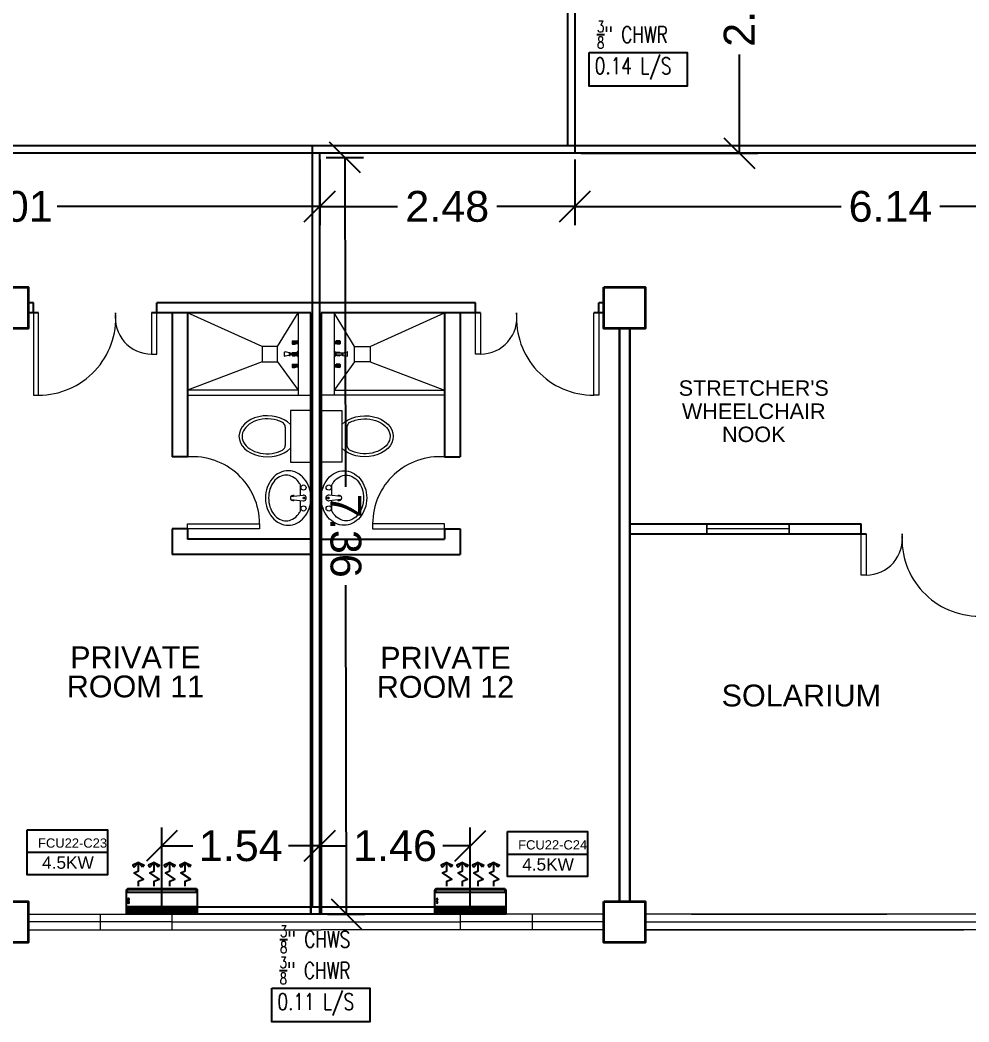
# Model space of a CAD drawing. Header units: millimetres. Extents: x 5 to 598, y 3 to 339.
# Drawn here: x 158.5 to 167.72, y 103.36 to 113.11 of the extents above; entities that cross this region are included whole.
import ezdxf

# ---------------------------------------------------------------- set-up
doc = ezdxf.new("R2010")
doc.units = ezdxf.units.MM
doc.header["$MEASUREMENT"] = 0
for name, color, linetype in [('AIR', 7, 'Continuous'), ('fcu line', 7, 'Continuous'), ('fcu return', 7, 'Continuous'), ('label', 7, 'Continuous'), ('Legends', 7, 'Continuous'), ('pipe label', 7, 'Continuous')]:
    doc.layers.add(name, color=color, linetype=linetype)
doc.styles.add('Arch-Dim', font='simplex.shx', dxfattribs={"width": 0.75})
doc.styles.get("Standard").update_dxf_attribs({"font": 'arial.ttf'})
doc.styles.add('SWISSLT175', font='swissl.ttf', dxfattribs={"height": 0.175})
doc.dimstyles.new('Copy of dimension', dxfattribs={"dimtxt": 0.3, "dimasz": 0.3, "dimexe": 0.18, "dimexo": 0.0625, "dimgap": 0.09, "dimtad": 0, "dimzin": 0, "dimdsep": 46, "dimtxsty": 'Standard', "dimblk": 'OBLIQUE', "dimcen": 0.09, "dimclrd": 256, "dimclre": 256, "dimclrt": 256, "dimadec": 0, "dimazin": 0, "dimtfac": 1, "dimtofl": 0, "dimtmove": 0, "dimatfit": 3, "dimldrblk": 'OBLIQUE', "dimfxl": 1, "dimtolj": 1, "dimtzin": 0, "dimarcsym": 0})

# ---------------------------------------------------------------- blocks, each defined once
blk = doc.blocks.new('CARRIER-S30-32 (FCD)')
at = {"layer": 'AIR'}
for p, q in [((0.825, -0.05), (-0.825, -0.05)), ((0.825, -0.075), (-0.825, -0.075)), ((0.825, -0.1), (-0.825, -0.1)), ((0.825, -0.125), (-0.825, -0.125)), ((0.825, -0.15), (-0.825, -0.15)), ((-0.6, -0.025), (-0.6, -0.175)), ((-0.4, -0.025), (-0.4, -0.175)), ((-0.2, -0.025), (-0.2, -0.175)), ((0, -0.025), (0, -0.175)), ((0.2, -0.025), (0.2, -0.175)), ((0.4, -0.025), (0.4, -0.175)), ((0.6, -0.025), (0.6, -0.175))]:
    blk.add_line(p, q, dxfattribs=at)
for points in [[(-0.8, -0.62), (0.8, -0.62, 0.414214), (0.85, -0.57), (0.85, 0), (-0.85, 0), (-0.85, -0.57, 0.414214)], [(-0.8, -0.595), (0.8, -0.595, 0.414214), (0.825, -0.57), (0.825, -0.525), (-0.825, -0.525), (-0.825, -0.57, 0.414214)]]:
    blk.add_lwpolyline(points, format="xyb", close=True, dxfattribs=at)
for points in [[(-0.825, -0.025), (0.825, -0.025), (0.825, -0.175), (-0.825, -0.175)], [(-0.664, -1.134), (-0.562, -1.239), (-0.697, -1.177)], [(-0.461, -1.134), (-0.562, -1.239), (-0.428, -1.177)], [(-0.289, -1.134), (-0.188, -1.239), (-0.322, -1.177)], [(-0.086, -1.134), (-0.188, -1.239), (-0.053, -1.177)], [(0.086, -1.134), (0.187, -1.239), (0.053, -1.177)], [(0.289, -1.134), (0.187, -1.239), (0.322, -1.177)], [(0.461, -1.134), (0.562, -1.239), (0.428, -1.177)], [(0.664, -1.134), (0.562, -1.239), (0.697, -1.177)]]:
    blk.add_lwpolyline(points, close=True, dxfattribs=at)
for points in [[(-0.562, -0.678), (-0.562, -0.794), (-0.44, -0.843), (-0.667, -0.996), (-0.562, -1.044), (-0.562, -1.239)], [(-0.188, -0.678), (-0.188, -0.794), (-0.065, -0.843), (-0.292, -0.996), (-0.188, -1.044), (-0.188, -1.239)], [(0.187, -0.678), (0.187, -0.794), (0.31, -0.843), (0.083, -0.996), (0.187, -1.044), (0.187, -1.239)], [(0.562, -0.678), (0.562, -0.794), (0.685, -0.843), (0.458, -0.996), (0.562, -1.044), (0.562, -1.239)]]:
    blk.add_lwpolyline(points, dxfattribs=at)
for centre in [(-0.8, -0.285), (-0.8, -0.36)]:
    blk.add_circle(centre, 0.0187, dxfattribs=at)
blk = doc.blocks.new('_Oblique')
at = {"color": 0, "linetype": 'ByBlock', "lineweight": -2}
blk.add_line((-0.5, -0.5), (0.5, 0.5), dxfattribs=at)
blk = doc.blocks.new('*D45')
at = {"layer": 'Defpoints', "color": 0, "transparency": 16777216}
for p in [(163.8907, 111.8135), (170.0325, 111.8135), (170.0325, 111.2937)]:
    blk.add_point(p, dxfattribs=at)
at = {"layer": 'Legends', "lineweight": -2, "transparency": 16777216}
for p, q in [((163.8907, 111.751), (163.8907, 111.1137)), ((170.0325, 111.751), (170.0325, 111.1137)), ((163.8907, 111.2937), (166.4818, 111.2937)), ((170.0325, 111.2937), (167.4414, 111.2937))]:
    blk.add_line(p, q, dxfattribs=at)
at = {"layer": 'Legends', "lineweight": -2, "transparency": 16777216, "xscale": 0.3, "yscale": 0.3, "zscale": 0.3, "rotation": 180}
blk.add_blockref('_Oblique', (163.8907, 111.2937), dxfattribs=at)
at = {"layer": 'Legends', "lineweight": -2, "transparency": 16777216, "xscale": 0.3, "yscale": 0.3, "zscale": 0.3}
blk.add_blockref('_Oblique', (170.0325, 111.2937), dxfattribs=at)
at = {"layer": 'Legends', "transparency": 16777216, "insert": (166.9616, 111.2937), "char_height": 0.3, "attachment_point": 5}
blk.add_mtext('\\A1;6.14', dxfattribs=at)
blk = doc.blocks.new('*D46')
at = {"layer": 'Defpoints', "color": 0, "transparency": 16777216}
for p in [(163.8907, 114.6981), (165.4916, 114.6981), (163.8907, 111.8135)]:
    blk.add_point(p, dxfattribs=at)
at = {"layer": 'Legends', "lineweight": -2, "transparency": 16777216}
for p, q in [((163.9532, 114.6981), (165.6716, 114.6981)), ((165.4916, 114.6981), (165.4916, 113.7383)), ((165.4916, 111.8135), (165.4916, 112.7733)), ((163.9532, 111.8135), (165.6716, 111.8135))]:
    blk.add_line(p, q, dxfattribs=at)
at = {"layer": 'Legends', "lineweight": -2, "transparency": 16777216, "xscale": 0.3, "yscale": 0.3, "zscale": 0.3}
for p, rotation in [((165.4916, 114.6981), 90), ((165.4916, 111.8135), 270)]:
    blk.add_blockref('_Oblique', p, dxfattribs=dict(at, rotation=rotation))
at = {"layer": 'Legends', "transparency": 16777216, "insert": (165.4916, 113.2558), "char_height": 0.3, "attachment_point": 5, "rotation": 90}
blk.add_mtext('\\A1;2.88', dxfattribs=at)
blk = doc.blocks.new('*D50')
at = {"layer": 'Defpoints', "color": 0, "transparency": 16777216}
for p in [(161.4098, 111.8135), (163.8907, 111.8135), (161.4098, 111.2937)]:
    blk.add_point(p, dxfattribs=at)
at = {"layer": 'Legends', "lineweight": -2, "transparency": 16777216}
for p, q in [((161.4098, 111.751), (161.4098, 111.1137)), ((163.8907, 111.751), (163.8907, 111.1137)), ((161.4098, 111.2937), (162.1677, 111.2937)), ((163.8907, 111.2937), (163.1327, 111.2937))]:
    blk.add_line(p, q, dxfattribs=at)
at = {"layer": 'Legends', "lineweight": -2, "transparency": 16777216, "xscale": 0.3, "yscale": 0.3, "zscale": 0.3, "rotation": 180}
blk.add_blockref('_Oblique', (161.4098, 111.2937), dxfattribs=at)
at = {"layer": 'Legends', "lineweight": -2, "transparency": 16777216, "xscale": 0.3, "yscale": 0.3, "zscale": 0.3}
blk.add_blockref('_Oblique', (163.8907, 111.2937), dxfattribs=at)
at = {"layer": 'Legends', "transparency": 16777216, "insert": (162.6502, 111.2937), "char_height": 0.3, "attachment_point": 5}
blk.add_mtext('\\A1;2.48', dxfattribs=at)
blk = doc.blocks.new('*D51')
at = {"layer": 'Defpoints', "color": 0, "transparency": 16777216}
for p in [(161.4098, 111.77), (161.4247, 104.4085), (161.6701, 104.409)]:
    blk.add_point(p, dxfattribs=at)
at = {"layer": 'Legends', "lineweight": -2, "transparency": 16777216}
for p, q in [((161.4723, 111.7702), (161.8351, 111.7709)), ((161.6551, 111.7705), (161.6616, 108.5681)), ((161.6701, 104.409), (161.6636, 107.6115)), ((161.4872, 104.4087), (161.8501, 104.4094))]:
    blk.add_line(p, q, dxfattribs=at)
at = {"layer": 'Legends', "lineweight": -2, "transparency": 16777216, "xscale": 0.3, "yscale": 0.3, "zscale": 0.3}
for p, rotation in [((161.6551, 111.7705), 90.11613666002384), ((161.6701, 104.409), 270.1161366600238)]:
    blk.add_blockref('_Oblique', p, dxfattribs=dict(at, rotation=rotation))
at = {"layer": 'Legends', "transparency": 16777216, "insert": (161.6626, 108.0898), "char_height": 0.3, "attachment_point": 5, "rotation": 270.11614}
blk.add_mtext('\\A1;7.36', dxfattribs=at)
blk = doc.blocks.new('*D52')
at = {"layer": 'Defpoints', "color": 0, "transparency": 16777216}
for p in [(155.4014, 111.8135), (161.4098, 111.8135), (155.4014, 111.2937)]:
    blk.add_point(p, dxfattribs=at)
at = {"layer": 'Legends', "lineweight": -2, "transparency": 16777216}
for p, q in [((155.4014, 111.751), (155.4014, 111.1137)), ((161.4098, 111.751), (161.4098, 111.1137)), ((155.4014, 111.2937), (157.9541, 111.2937)), ((161.4098, 111.2937), (158.8571, 111.2937))]:
    blk.add_line(p, q, dxfattribs=at)
at = {"layer": 'Legends', "lineweight": -2, "transparency": 16777216, "xscale": 0.3, "yscale": 0.3, "zscale": 0.3, "rotation": 180}
blk.add_blockref('_Oblique', (155.4014, 111.2937), dxfattribs=at)
at = {"layer": 'Legends', "lineweight": -2, "transparency": 16777216, "xscale": 0.3, "yscale": 0.3, "zscale": 0.3}
blk.add_blockref('_Oblique', (161.4098, 111.2937), dxfattribs=at)
at = {"layer": 'Legends', "transparency": 16777216, "insert": (158.4056, 111.2937), "char_height": 0.3, "attachment_point": 5}
blk.add_mtext('\\A1;6.01', dxfattribs=at)
blk = doc.blocks.new('*D260')
at = {"layer": 'Defpoints', "color": 0, "transparency": 16777216}
for p in [(159.8747, 105.0736), (159.8747, 104.4085), (161.4098, 104.4085)]:
    blk.add_point(p, dxfattribs=at)
at = {"layer": 'Legends', "lineweight": -2, "transparency": 16777216}
for p, q in [((159.8747, 104.471), (159.8747, 105.2536)), ((161.4098, 104.471), (161.4098, 105.2536)), ((159.8747, 105.0736), (160.1773, 105.0736)), ((161.4098, 105.0736), (161.1071, 105.0736))]:
    blk.add_line(p, q, dxfattribs=at)
at = {"layer": 'Legends', "lineweight": -2, "transparency": 16777216, "xscale": 0.3, "yscale": 0.3, "zscale": 0.3, "rotation": 180}
blk.add_blockref('_Oblique', (159.8747, 105.0736), dxfattribs=at)
at = {"layer": 'Legends', "lineweight": -2, "transparency": 16777216, "xscale": 0.3, "yscale": 0.3, "zscale": 0.3}
blk.add_blockref('_Oblique', (161.4098, 105.0736), dxfattribs=at)
at = {"layer": 'Legends', "transparency": 16777216, "insert": (160.6422, 105.0736), "char_height": 0.3, "attachment_point": 5}
blk.add_mtext('\\A1;1.54', dxfattribs=at)
blk = doc.blocks.new('*D261')
at = {"layer": 'Defpoints', "color": 0, "transparency": 16777216}
for p in [(162.8747, 105.0736), (161.4098, 104.4085), (162.8747, 104.4085)]:
    blk.add_point(p, dxfattribs=at)
at = {"layer": 'Legends', "lineweight": -2, "transparency": 16777216}
for p, q in [((161.4098, 104.471), (161.4098, 105.2536)), ((162.8747, 104.471), (162.8747, 105.2536)), ((161.4098, 105.0736), (161.6768, 105.0736)), ((162.8747, 105.0736), (162.6076, 105.0736))]:
    blk.add_line(p, q, dxfattribs=at)
at = {"layer": 'Legends', "lineweight": -2, "transparency": 16777216, "xscale": 0.3, "yscale": 0.3, "zscale": 0.3, "rotation": 180}
blk.add_blockref('_Oblique', (161.4098, 105.0736), dxfattribs=at)
at = {"layer": 'Legends', "lineweight": -2, "transparency": 16777216, "xscale": 0.3, "yscale": 0.3, "zscale": 0.3}
blk.add_blockref('_Oblique', (162.8747, 105.0736), dxfattribs=at)
at = {"layer": 'Legends', "transparency": 16777216, "insert": (162.1422, 105.0736), "char_height": 0.3, "attachment_point": 5}
blk.add_mtext('\\A1;1.46', dxfattribs=at)

msp = doc.modelspace()

# ---------------------------------------------------------------- linework, layer by layer
at = {"color": 8, "linetype": 'ByBlock', "lineweight": 25}
for p, q in [((158.6247, 110.3585), (158.5747, 110.3585)), ((158.6247, 110.2585), (158.6247, 110.3585)), ((161.4247, 110.3585), (159.8247, 110.3585)), ((159.8247, 110.2585), (159.8247, 110.3585)), ((162.9247, 110.3585), (161.3247, 110.3585)), ((162.9247, 110.2585), (162.9247, 110.3585)), ((164.1747, 110.3585), (164.1247, 110.3585)), ((164.1247, 110.2585), (164.1247, 110.3585)), ((158.6747, 110.2585), (158.5747, 110.2585)), ((161.3247, 110.2585), (159.7747, 110.2585)), ((161.3247, 104.4085), (161.3247, 110.2585)), ((161.3247, 110.2585), (161.3247, 104.4085)), ((161.4247, 104.4085), (161.4247, 110.2585)), ((161.4247, 110.2585), (161.4247, 104.4085)), ((162.9747, 110.2585), (161.4247, 110.2585)), ((164.1747, 110.2585), (164.0747, 110.2585)), ((164.3247, 104.5335), (164.3247, 110.1085)), ((164.3247, 110.1085), (164.3247, 104.5335)), ((164.4247, 104.5335), (164.4247, 110.1085)), ((164.4247, 110.1085), (164.4247, 104.5335)), ((164.4247, 108.2085), (166.6747, 108.2085)), ((166.6747, 108.1085), (166.6747, 108.2085)), ((164.4247, 108.1085), (166.7247, 108.1085)), ((164.4247, 105.7585), (164.4247, 104.5335))]:
    msp.add_line(p, q, dxfattribs=at)
at = {"color": 8, "linetype": 'ByBlock', "lineweight": 25, "ltscale": 0.3}
for p, q in [((159.9747, 110.2585), (159.9747, 108.8585)), ((160.1247, 110.2585), (160.1247, 108.8585)), ((162.6247, 110.2585), (162.6247, 108.8585)), ((162.7747, 110.2585), (162.7747, 108.8585)), ((160.1247, 108.8585), (159.9747, 108.8585)), ((162.6247, 108.8585), (162.7747, 108.8585)), ((159.9747, 108.1585), (159.9747, 107.9085)), ((160.1247, 108.1585), (159.9747, 108.1585)), ((160.1247, 108.1585), (160.1247, 108.0585)), ((162.6247, 108.1585), (162.6247, 108.0585)), ((162.6247, 108.1585), (162.7747, 108.1585)), ((162.7747, 108.1585), (162.7747, 107.9085)), ((161.3247, 108.0585), (160.1247, 108.0585)), ((161.4247, 108.0585), (162.6247, 108.0585)), ((161.3247, 107.9085), (159.9747, 107.9085)), ((161.4247, 107.9085), (162.7747, 107.9085))]:
    msp.add_line(p, q, dxfattribs=at)
at = {"color": 8, "linetype": 'ByBlock', "lineweight": 9, "ltscale": 0.3}
for p, q in [((160.8497, 109.9335), (160.1247, 110.2585)), ((160.9997, 109.9335), (161.1997, 110.2585)), ((161.7497, 109.9335), (161.5497, 110.2585)), ((161.8997, 109.9335), (162.6247, 110.2585)), ((160.8497, 109.7835), (160.1247, 109.5085)), ((160.9997, 109.7835), (161.1997, 109.5085)), ((161.7497, 109.7835), (161.5497, 109.5085)), ((161.8997, 109.7835), (162.6247, 109.5085))]:
    msp.add_line(p, q, dxfattribs=at)
at = {"color": 8, "linetype": 'ByBlock', "lineweight": 9}
for p, q in [((161.1997, 110.2585), (161.1997, 109.4585)), ((161.5497, 110.2585), (161.5497, 109.4585)), ((164.4247, 110.1085), (164.4247, 107.1335)), ((161.4247, 108.5085), (161.4247, 106.4085)), ((164.4247, 108.5085), (164.4247, 106.4085)), ((165.5747, 108.2085), (165.1747, 108.2085)), ((165.1747, 108.2085), (165.1747, 108.1085)), ((165.9747, 108.1085), (165.9747, 108.2085)), ((165.9747, 108.1585), (165.1747, 108.1585)), ((165.1747, 108.1085), (165.9747, 108.1085)), ((164.4247, 106.1335), (164.4247, 105.7585)), ((158.5747, 104.4085), (161.3247, 104.4085)), ((159.2747, 104.4085), (159.2747, 104.2585)), ((159.9747, 104.2585), (159.9747, 104.4085)), ((161.3247, 104.4085), (161.4247, 104.4085)), ((164.1747, 104.4085), (161.4247, 104.4085)), ((162.7747, 104.4085), (162.7747, 104.2585)), ((163.4747, 104.4085), (163.4747, 104.2585)), ((167.9247, 104.4085), (164.5747, 104.4085)), ((165.0247, 104.4085), (164.5747, 104.4085)), ((165.0247, 104.4085), (166.9247, 104.4085)), ((167.5247, 104.4085), (166.9247, 104.4085)), ((159.9747, 104.3335), (158.5747, 104.3335)), ((159.9747, 104.3335), (162.7747, 104.3335)), ((164.1747, 104.3335), (162.7747, 104.3335)), ((164.5747, 104.3335), (167.9247, 104.3335)), ((158.5747, 104.2585), (161.4247, 104.2585)), ((164.1747, 104.2585), (161.4247, 104.2585)), ((167.9247, 104.2585), (164.5747, 104.2585)), ((164.5747, 104.2585), (165.0247, 104.2585)), ((165.0247, 104.2585), (166.9247, 104.2585)), ((166.9247, 104.2585), (167.6747, 104.2585))]:
    msp.add_line(p, q, dxfattribs=at)
at = {"color": 8, "lineweight": 9}
for p, q in [((161.141, 109.9852), (161.141, 109.9591)), ((161.141, 109.9852), (161.1425, 109.9852)), ((161.141, 109.9591), (161.1425, 109.9591)), ((161.1425, 109.9852), (161.1444, 109.9888)), ((161.1425, 109.9852), (161.1425, 109.9591)), ((161.1425, 109.9591), (161.1444, 109.9555)), ((161.1444, 109.9888), (161.1444, 109.9555)), ((161.1444, 109.9888), (161.1664, 109.9888)), ((161.1531, 109.9782), (161.1652, 109.9782)), ((161.1531, 109.9661), (161.1652, 109.9661)), ((161.1532, 109.9853), (161.1654, 109.9853)), ((161.1532, 109.9591), (161.1654, 109.9591)), ((161.1664, 109.9888), (161.1704, 109.9866)), ((161.1664, 109.9854), (161.1664, 109.9781)), ((161.1664, 109.959), (161.1664, 109.9663)), ((161.1664, 109.9555), (161.1704, 109.9577)), ((161.1722, 109.9862), (161.1781, 109.9862)), ((161.1722, 109.9582), (161.1781, 109.9582)), ((161.1781, 109.9862), (161.1804, 109.9854)), ((161.1781, 109.9862), (161.1781, 109.9582)), ((161.1781, 109.9582), (161.1804, 109.9589)), ((161.1804, 109.9854), (161.1804, 109.9589)), ((161.1921, 109.9835), (161.1804, 109.9835)), ((161.1921, 109.9608), (161.1804, 109.9608)), ((161.1989, 109.9892), (161.1921, 109.9858)), ((161.1921, 109.9858), (161.1921, 109.9585)), ((161.1989, 109.9551), (161.1921, 109.9585)), ((161.1989, 109.9892), (161.1989, 109.9551)), ((161.1989, 109.9892), (161.1997, 109.9892)), ((161.1997, 109.9892), (161.1997, 109.9551)), ((161.5497, 109.9892), (161.5497, 109.9551)), ((161.5504, 109.9892), (161.5497, 109.9892)), ((161.5504, 109.9892), (161.5504, 109.9551)), ((161.5504, 109.9892), (161.5572, 109.9858)), ((161.5504, 109.9551), (161.5572, 109.9585)), ((161.5572, 109.9858), (161.5572, 109.9585)), ((161.5572, 109.9835), (161.569, 109.9835)), ((161.5572, 109.9608), (161.569, 109.9608)), ((161.5713, 109.9862), (161.569, 109.9854)), ((161.569, 109.9854), (161.569, 109.9589)), ((161.5713, 109.9582), (161.569, 109.9589)), ((161.5713, 109.9862), (161.5713, 109.9582)), ((161.5771, 109.9862), (161.5713, 109.9862)), ((161.5771, 109.9582), (161.5713, 109.9582)), ((161.583, 109.9888), (161.5789, 109.9866)), ((161.583, 109.9555), (161.5789, 109.9577)), ((161.605, 109.9888), (161.583, 109.9888)), ((161.583, 109.9854), (161.583, 109.9781)), ((161.583, 109.959), (161.583, 109.9663)), ((161.5961, 109.9853), (161.584, 109.9853)), ((161.5961, 109.9591), (161.584, 109.9591)), ((161.5962, 109.9782), (161.5841, 109.9782)), ((161.5963, 109.9661), (161.5841, 109.9661)), ((161.605, 109.9888), (161.605, 109.9555)), ((161.6069, 109.9852), (161.605, 109.9888)), ((161.6069, 109.9591), (161.605, 109.9555)), ((161.6069, 109.9852), (161.6069, 109.9591)), ((161.6084, 109.9852), (161.6069, 109.9852)), ((161.6084, 109.9591), (161.6069, 109.9591)), ((161.6084, 109.9852), (161.6084, 109.9591)), ((161.0678, 109.8392), (161.0678, 109.8779)), ((161.1143, 109.8708), (161.0724, 109.8794)), ((161.1219, 109.8708), (161.1143, 109.8708)), ((161.1143, 109.8708), (161.1143, 109.8462)), ((161.1143, 109.8708), (161.1143, 109.8462)), ((161.1219, 109.8462), (161.1219, 109.8708)), ((161.1219, 109.8661), (161.1843, 109.8661)), ((161.141, 109.8716), (161.141, 109.8661)), ((161.141, 109.8716), (161.1425, 109.8716)), ((161.1425, 109.8716), (161.1444, 109.8752)), ((161.1425, 109.8716), (161.1425, 109.8661)), ((161.1444, 109.9555), (161.1664, 109.9555)), ((161.1444, 109.8752), (161.1444, 109.8661)), ((161.1444, 109.8752), (161.1663, 109.8752)), ((161.1532, 109.8716), (161.1653, 109.8716)), ((161.1663, 109.8752), (161.1704, 109.873)), ((161.1663, 109.8717), (161.1663, 109.8661)), ((161.1722, 109.8725), (161.1781, 109.8725)), ((161.1781, 109.8725), (161.1781, 109.8661)), ((161.1781, 109.8725), (161.1804, 109.8718)), ((161.1804, 109.8718), (161.1804, 109.8661)), ((161.1843, 109.8699), (161.1804, 109.8699)), ((161.1842, 109.8411), (161.1843, 109.8759)), ((161.1843, 109.8661), (161.1842, 109.851)), ((161.1843, 109.8759), (161.1939, 109.8759)), ((161.1939, 109.8759), (161.1997, 109.8875)), ((161.1939, 109.8411), (161.1939, 109.8759)), ((161.1939, 109.8759), (161.1939, 109.8411)), ((161.1989, 109.9551), (161.1997, 109.9551)), ((161.1997, 109.8875), (161.1997, 109.8296)), ((161.5504, 109.9551), (161.5497, 109.9551)), ((161.5555, 109.8759), (161.5497, 109.8875)), ((161.5497, 109.8875), (161.5497, 109.8296)), ((161.5555, 109.8411), (161.5555, 109.8759)), ((161.5651, 109.8759), (161.5555, 109.8759)), ((161.5555, 109.8759), (161.5555, 109.8411)), ((161.5651, 109.8411), (161.5651, 109.8759)), ((161.5651, 109.8699), (161.569, 109.8699)), ((161.6275, 109.8661), (161.5651, 109.8661)), ((161.5651, 109.8661), (161.5651, 109.851)), ((161.5713, 109.8725), (161.569, 109.8718)), ((161.569, 109.8718), (161.569, 109.8661)), ((161.5713, 109.8725), (161.5713, 109.8661)), ((161.5771, 109.8725), (161.5713, 109.8725)), ((161.583, 109.8752), (161.5789, 109.873)), ((161.605, 109.9555), (161.583, 109.9555)), ((161.605, 109.8752), (161.583, 109.8752)), ((161.583, 109.8717), (161.583, 109.8661)), ((161.5962, 109.8716), (161.584, 109.8716)), ((161.605, 109.8752), (161.605, 109.8661)), ((161.6069, 109.8716), (161.605, 109.8752)), ((161.6069, 109.8716), (161.6069, 109.8661)), ((161.6084, 109.8716), (161.6069, 109.8716)), ((161.6084, 109.8716), (161.6084, 109.8661)), ((161.6275, 109.8708), (161.6351, 109.8708)), ((161.6275, 109.8462), (161.6275, 109.8708)), ((161.6351, 109.8708), (161.677, 109.8794)), ((161.6351, 109.8708), (161.6351, 109.8462)), ((161.6351, 109.8708), (161.6351, 109.8462)), ((161.6815, 109.8392), (161.6815, 109.8779)), ((161.1143, 109.8462), (161.0724, 109.8377)), ((161.1143, 109.8462), (161.1219, 109.8462)), ((161.1842, 109.851), (161.1219, 109.851)), ((161.141, 109.851), (161.141, 109.8455)), ((161.141, 109.8455), (161.1425, 109.8455)), ((161.1425, 109.851), (161.1425, 109.8455)), ((161.1425, 109.8455), (161.1444, 109.8419)), ((161.1425, 109.758), (161.1444, 109.7616)), ((161.1444, 109.851), (161.1444, 109.8419)), ((161.1444, 109.8419), (161.1663, 109.8419)), ((161.1444, 109.7616), (161.1663, 109.7616)), ((161.1444, 109.7616), (161.1444, 109.7282)), ((161.1532, 109.8455), (161.1653, 109.8454)), ((161.1663, 109.8453), (161.1663, 109.851)), ((161.1663, 109.8419), (161.1704, 109.8441)), ((161.1663, 109.7616), (161.1704, 109.7594)), ((161.1722, 109.8445), (161.1781, 109.8445)), ((161.1781, 109.851), (161.1781, 109.8445)), ((161.1781, 109.8445), (161.1804, 109.8453)), ((161.1804, 109.851), (161.1804, 109.8453)), ((161.1842, 109.8472), (161.1804, 109.8472)), ((161.1939, 109.8411), (161.1842, 109.8411)), ((161.1989, 109.7619), (161.1921, 109.7585)), ((161.1997, 109.8296), (161.1939, 109.8411)), ((161.1989, 109.7619), (161.1997, 109.7619)), ((161.1989, 109.7619), (161.1989, 109.7278)), ((161.1997, 109.7619), (161.1997, 109.7278)), ((161.5497, 109.8296), (161.5555, 109.8411)), ((161.5504, 109.7619), (161.5497, 109.7619)), ((161.5497, 109.7619), (161.5497, 109.7278)), ((161.5504, 109.7619), (161.5573, 109.7585)), ((161.5504, 109.7619), (161.5505, 109.7278)), ((161.5555, 109.8411), (161.5651, 109.8411)), ((161.5651, 109.851), (161.6275, 109.851)), ((161.5651, 109.8472), (161.569, 109.8472)), ((161.569, 109.851), (161.569, 109.8453)), ((161.5713, 109.8445), (161.569, 109.8453)), ((161.5713, 109.851), (161.5713, 109.8445)), ((161.5771, 109.8445), (161.5713, 109.8445)), ((161.583, 109.8419), (161.5789, 109.8441)), ((161.583, 109.7616), (161.5789, 109.7594)), ((161.583, 109.8453), (161.583, 109.851)), ((161.605, 109.8419), (161.583, 109.8419)), ((161.605, 109.7616), (161.583, 109.7616)), ((161.5962, 109.8455), (161.584, 109.8454)), ((161.605, 109.851), (161.605, 109.8419)), ((161.6069, 109.8455), (161.605, 109.8419)), ((161.6069, 109.758), (161.605, 109.7616)), ((161.605, 109.7616), (161.605, 109.7282)), ((161.6069, 109.851), (161.6069, 109.8455)), ((161.6084, 109.8455), (161.6069, 109.8455)), ((161.6084, 109.851), (161.6084, 109.8455)), ((161.6351, 109.8462), (161.6275, 109.8462)), ((161.6351, 109.8462), (161.677, 109.8377)), ((161.141, 109.758), (161.1425, 109.758)), ((161.141, 109.758), (161.141, 109.7318)), ((161.141, 109.7318), (161.1425, 109.7318)), ((161.1425, 109.758), (161.1425, 109.7318)), ((161.1425, 109.7318), (161.1444, 109.7282)), ((161.1444, 109.7282), (161.1663, 109.7282)), ((161.1531, 109.751), (161.1652, 109.751)), ((161.1531, 109.7388), (161.1652, 109.7388)), ((161.1532, 109.758), (161.1653, 109.758)), ((161.1532, 109.7318), (161.1653, 109.7318)), ((161.1663, 109.7581), (161.1663, 109.7508)), ((161.1663, 109.7317), (161.1663, 109.739)), ((161.1663, 109.7282), (161.1704, 109.7304)), ((161.1722, 109.7589), (161.1781, 109.7589)), ((161.1722, 109.7309), (161.1781, 109.7309)), ((161.1781, 109.7589), (161.1781, 109.7309)), ((161.1781, 109.7589), (161.1803, 109.7582)), ((161.1781, 109.7309), (161.1803, 109.7316)), ((161.1803, 109.7582), (161.1803, 109.7316)), ((161.1921, 109.7563), (161.1803, 109.7563)), ((161.1921, 109.7335), (161.1803, 109.7335)), ((161.1921, 109.7585), (161.1921, 109.7313)), ((161.1989, 109.7278), (161.1921, 109.7313)), ((161.1989, 109.7278), (161.1997, 109.7278)), ((161.5505, 109.7278), (161.5497, 109.7278)), ((161.5505, 109.7278), (161.5573, 109.7313)), ((161.5573, 109.7585), (161.5573, 109.7313)), ((161.5573, 109.7563), (161.569, 109.7563)), ((161.5573, 109.7335), (161.569, 109.7335)), ((161.5713, 109.7589), (161.569, 109.7582)), ((161.569, 109.7582), (161.569, 109.7316)), ((161.5713, 109.7309), (161.569, 109.7316)), ((161.5771, 109.7589), (161.5713, 109.7589)), ((161.5713, 109.7589), (161.5713, 109.7309)), ((161.5771, 109.7309), (161.5713, 109.7309)), ((161.583, 109.7282), (161.5789, 109.7304)), ((161.583, 109.7581), (161.583, 109.7508)), ((161.583, 109.7317), (161.583, 109.739)), ((161.605, 109.7282), (161.583, 109.7282)), ((161.5962, 109.758), (161.584, 109.758)), ((161.5962, 109.7318), (161.584, 109.7318)), ((161.5963, 109.751), (161.5841, 109.751)), ((161.5963, 109.7388), (161.5841, 109.7388)), ((161.6069, 109.7318), (161.605, 109.7282)), ((161.6084, 109.758), (161.6069, 109.758)), ((161.6069, 109.758), (161.6069, 109.7318)), ((161.6084, 109.7318), (161.6069, 109.7318)), ((161.6084, 109.758), (161.6084, 109.7318)), ((161.3247, 109.3085), (161.1247, 109.3085)), ((161.1247, 109.3085), (161.1247, 108.8085)), ((161.3247, 108.8085), (161.3247, 109.3085)), ((161.4247, 109.3085), (161.6247, 109.3085)), ((161.4247, 108.8085), (161.4247, 109.3085)), ((161.6247, 109.3085), (161.6247, 108.8085)), ((161.0747, 109.1491), (161.0747, 108.9681)), ((161.6747, 109.1491), (161.6747, 108.9681)), ((161.1247, 108.8085), (161.3247, 108.8085)), ((161.6247, 108.8085), (161.4247, 108.8085)), ((161.1268, 108.473), (161.2486, 108.4864)), ((161.1268, 108.444), (161.2486, 108.4307)), ((161.6226, 108.473), (161.5007, 108.4864)), ((161.6226, 108.444), (161.5007, 108.4307))]:
    msp.add_line(p, q, dxfattribs=at)
at = {"color": 8, "linetype": 'ByBlock', "lineweight": 35}
for points in [[(158.1747, 110.5085), (158.5747, 110.5085), (158.5747, 110.1085), (158.1747, 110.1085)], [(164.1747, 110.5085), (164.5747, 110.5085), (164.5747, 110.1085), (164.1747, 110.1085)], [(158.1747, 104.5335), (158.5747, 104.5335), (158.5747, 104.1335), (158.1747, 104.1335)], [(164.1747, 104.5335), (164.5747, 104.5335), (164.5747, 104.1335), (164.1747, 104.1335)]]:
    msp.add_lwpolyline(points, close=True, dxfattribs=at)
at = {"color": 8, "lineweight": 13, "ltscale": 0.03}
for points in [[(158.6747, 110.2585), (158.6247, 110.2585), (158.6247, 109.4585), (158.6747, 109.4585)], [(159.8247, 110.2585), (159.7747, 110.2585), (159.7747, 109.8585), (159.8247, 109.8585)], [(162.9247, 110.2585), (162.9747, 110.2585), (162.9747, 109.8585), (162.9247, 109.8585)], [(164.0747, 110.2585), (164.1247, 110.2585), (164.1247, 109.4585), (164.0747, 109.4585)], [(160.1247, 108.1585), (160.1247, 108.2085), (160.8247, 108.2085), (160.8247, 108.1585)], [(162.6247, 108.1585), (162.6247, 108.2085), (161.9247, 108.2085), (161.9247, 108.1585)], [(166.6747, 108.1085), (166.7247, 108.1085), (166.7247, 107.7085), (166.6747, 107.7085)]]:
    msp.add_lwpolyline(points, close=True, dxfattribs=at)
at = {"color": 8, "linetype": 'ByBlock', "lineweight": 9, "ltscale": 0.03}
for points in [[(160.9997, 109.7835), (160.9997, 109.9335), (160.8497, 109.9335), (160.8497, 109.7835)], [(161.7497, 109.7835), (161.7497, 109.9335), (161.8997, 109.9335), (161.8997, 109.7835)]]:
    msp.add_lwpolyline(points, close=True, dxfattribs=at)
at = {"color": 8, "linetype": 'ByBlock', "lineweight": 9, "ltscale": 0.3}
for points in [[(161.1997, 109.5085), (160.1247, 109.5085), (160.1247, 109.4585), (161.3247, 109.4585), (161.3247, 109.4585)], [(161.5497, 109.5085), (162.6247, 109.5085), (162.6247, 109.4585), (161.4247, 109.4585), (161.4247, 109.4585)]]:
    msp.add_lwpolyline(points, dxfattribs=at)
at = {"color": 8, "lineweight": 9}
for points in [[(161.1037, 108.7235, 0.11576), (161.0212, 108.7042, 0.104047), (160.9474, 108.6459, 0.090875), (160.9, 108.562, 0.083344), (160.8827, 108.4585, 0.083344), (160.9, 108.3551, 0.090875), (160.9474, 108.2711, 0.104047), (161.0212, 108.2129, 0.11576), (161.1037, 108.1935, 0.11576), (161.1862, 108.2129, 0.104047), (161.2599, 108.2711, 0.090875), (161.3073, 108.3551, 0.083344), (161.3247, 108.4585, 0.083344), (161.3073, 108.562, 0.090875), (161.2599, 108.6459, 0.104047), (161.1862, 108.7042, 0.11576)], [(161.6457, 108.7235, -0.11576), (161.7282, 108.7042, -0.104047), (161.8019, 108.6459, -0.090875), (161.8493, 108.562, -0.083344), (161.8667, 108.4585, -0.083344), (161.8493, 108.3551, -0.090875), (161.8019, 108.2711, -0.104047), (161.7282, 108.2129, -0.11576), (161.6457, 108.1935, -0.11576), (161.5632, 108.2129, -0.104047), (161.4894, 108.2711, -0.090875), (161.442, 108.3551, -0.083344), (161.4247, 108.4585, -0.083344), (161.442, 108.562, -0.090875), (161.4894, 108.6459, -0.104047), (161.5632, 108.7042, -0.11576)]]:
    msp.add_lwpolyline(points, format="xyb", close=True, dxfattribs=at)
for points in [[(161.0827, 108.681, 0.124838), (161.0201, 108.6652, 0.105788), (160.9625, 108.6159, 0.086697), (160.9262, 108.5461, 0.076776), (160.9127, 108.4585, 0.076776), (160.9262, 108.3709, 0.086697), (160.9625, 108.3012, 0.105788), (161.0201, 108.2519, 0.124838), (161.0827, 108.236, 0.124838), (161.1452, 108.2519, 0.105788), (161.2029, 108.3012, 0.040067), (161.2227, 108.3319), (161.2227, 108.4341, 0.040067)], [(161.2227, 108.4829), (161.2227, 108.5851, 0.040067), (161.2029, 108.6159, 0.105788), (161.1452, 108.6652, 0.124838), (161.0827, 108.681, 0.124838)], [(161.6667, 108.681, -0.124838), (161.7292, 108.6652, -0.105788), (161.7869, 108.6159, -0.086697), (161.8231, 108.5461, -0.076776), (161.8367, 108.4585, -0.076776), (161.8231, 108.3709, -0.086697), (161.7869, 108.3012, -0.105788), (161.7292, 108.2519, -0.124838), (161.6667, 108.236, -0.124838), (161.6041, 108.2519, -0.105788), (161.5465, 108.3012, -0.040067), (161.5267, 108.3319), (161.5267, 108.4341, -0.040067)], [(161.5267, 108.4829), (161.5267, 108.5851, -0.040067), (161.5465, 108.6159, -0.105788), (161.6041, 108.6652, -0.124838), (161.6667, 108.681, -0.124838)]]:
    msp.add_lwpolyline(points, format="xyb", dxfattribs=at)
msp.add_lwpolyline([(165.1747, 108.2085), (165.9747, 108.2085), (165.9747, 108.1085), (165.1747, 108.1085)], close=True, dxfattribs=at)
for centre, radius in [((161.2517, 108.5601), 0.0255), ((161.4977, 108.5601), 0.0255), ((161.2582, 108.4585), 0.0095), ((161.4912, 108.4585), 0.0095), ((161.2517, 108.3569), 0.0255), ((161.4977, 108.3569), 0.0255)]:
    msp.add_circle(centre, radius, dxfattribs=at)
at = {"color": 8, "lineweight": 13, "ltscale": 0.03}
for centre, radius, start, end in [((158.6747, 110.2101), 0.7516, 270, 3.69522), ((159.7747, 110.2117), 0.3531, 172.37185, 270), ((162.9747, 110.2117), 0.3531, 270, 7.62815), ((164.0747, 110.2101), 0.7516, 176.30478, 270), ((160.1729, 108.2085), 0.6518, 0, 94.24219), ((162.5765, 108.2085), 0.6518, 85.75781, 180), ((166.7247, 108.0617), 0.3531, 270, 7.62815), ((167.8247, 108.0601), 0.7516, 176.30478, 270)]:
    msp.add_arc(centre, radius, start, end, dxfattribs=at)
at = {"color": 8, "lineweight": 9}
for centre, radius, start, end in [((161.0247, 109.1491), 0.05, 0, 61.84994), ((161.7247, 109.1491), 0.05, 118.15006, 180), ((161.0247, 108.9681), 0.05, 298.00836, 360), ((161.7247, 108.9681), 0.05, 180, 241.99164), ((161.1497, 108.4585), 0.025, 161.37929, 198.62071), ((161.2205, 108.4585), 0.0948, 171.20259, 188.79741), ((161.1497, 108.4585), 0.025, 48.79782, 143.69319), ((161.1497, 108.4585), 0.025, 216.30681, 311.20218), ((161.2517, 108.4585), 0.028, 263.75449, 96.24551), ((161.4977, 108.4585), 0.028, 83.75449, 276.24551), ((161.5996, 108.4585), 0.025, 36.30681, 131.20218), ((161.5996, 108.4585), 0.025, 228.79782, 323.69319), ((161.5289, 108.4585), 0.0948, 351.20259, 8.79741), ((161.5996, 108.4585), 0.025, 341.37929, 18.62071)]:
    msp.add_arc(centre, radius, start, end, dxfattribs=at)
for centre, major_axis, ratio, start_param, end_param in [((161.1488, 109.9722), (0.00268, 0.00268), 1, 1.643677, 3.068487), ((161.154, 109.9979), (0.00896, 0.00896), 1, 3.15309, 3.864175), ((161.154, 109.9464), (-0.00896, 0.00896), 1, -0.722807, -0.011722), ((161.1539, 109.9678), (0.00738, 0.00738), 1, 0.858879, 1.643677), ((161.1539, 109.9765), (-0.00738, 0.00738), 1, 1.497691, 2.282489), ((161.1652, 109.9744), (0.00268, 0.00268), 1, 0.157647, 0.785286), ((161.1652, 109.9699), (0.00268, 0.00268), 1, 3.926878, 4.554518), ((161.1654, 109.989), (-0.00268, 0.00268), 1, 2.356082, 2.983721), ((161.1654, 109.9553), (-0.00268, 0.00268), 1, -1.41315, -0.785511), ((161.1601, 109.9674), (-0.00887, 0.00887), 1, 4.509022, 4.870036), ((161.1601, 109.977), (-0.00887, 0.00887), 1, 2.983721, 3.344735), ((161.1593, 110.0004), (-0.0118, 0.0118), 1, 2.876824, 3.009049), ((161.1593, 109.9439), (0.0118, 0.0118), 1, 0.132318, 0.264544), ((161.1722, 109.99), (-0.00268, 0.00268), 1, 1.862141, 2.356082), ((161.1722, 109.9544), (-0.00268, 0.00268), 1, -0.785511, -0.291569), ((161.1674, 109.9722), (0.00268, 0.00268), 1, 4.915531, 6.079819), ((161.154, 109.8843), (0.00896, 0.00896), 1, 3.15309, 3.864175), ((161.1653, 109.8754), (0.00268, 0.00268), 1, 3.926878, 4.554518), ((161.1593, 109.8868), (-0.0118, 0.0118), 1, 2.876824, 3.009049), ((161.1722, 109.8763), (0.00268, 0.00268), 1, 3.432937, 3.926878), ((161.6783, 109.8759), (-0.00268, -0.00268), 1, 2.92514, 4.295202), ((161.071, 109.8412), (-0.00268, 0.00268), 1, 1.354119, 2.724181), ((161.154, 109.8328), (0.00896, 0.00896), 1, 0.847989, 1.559075), ((161.154, 109.7706), (0.00896, 0.00896), 1, 3.15309, 3.864175), ((161.1653, 109.8417), (0.00268, 0.00268), 1, 0.157647, 0.785286), ((161.1593, 109.8303), (-0.0118, 0.0118), 1, -1.438478, -1.306252), ((161.1722, 109.8407), (0.00268, 0.00268), 1, 0.785286, 1.279227), ((161.1488, 109.7449), (0.00268, 0.00268), 1, 1.643677, 3.068487), ((161.154, 109.7192), (-0.00896, 0.00896), 1, -0.722807, -0.011722), ((161.1538, 109.7406), (0.00738, 0.00738), 1, 0.858879, 1.643677), ((161.1538, 109.7492), (-0.00738, 0.00738), 1, 1.497691, 2.282489), ((161.1652, 109.7472), (0.00268, 0.00268), 1, 0.157647, 0.785286), ((161.1652, 109.7426), (0.00268, 0.00268), 1, 3.926878, 4.554518), ((161.1653, 109.7618), (-0.00268, 0.00268), 1, 2.356082, 2.983721), ((161.1653, 109.728), (-0.00268, 0.00268), 1, -1.41315, -0.785511), ((161.1601, 109.7401), (-0.00887, 0.00887), 1, 4.509022, 4.870036), ((161.1601, 109.7497), (-0.00887, 0.00887), 1, 2.983721, 3.344735), ((161.1593, 109.7732), (0.0118, 0.0118), 1, 4.44762, 4.579846), ((161.1593, 109.7166), (0.0118, 0.0118), 1, 0.132318, 0.264544), ((161.1722, 109.7627), (-0.00268, 0.00268), 1, 1.862141, 2.356082), ((161.1722, 109.7271), (-0.00268, 0.00268), 1, -0.785511, -0.291569), ((161.1674, 109.7449), (0.00268, 0.00268), 1, 4.915531, 6.079819), ((160.8997, 109.0585), (0.275, 0), 0.727273, 0.612555, 5.670631)]:
    msp.add_ellipse(centre, major_axis=major_axis, ratio=ratio, start_param=start_param, end_param=end_param, dxfattribs=at)
at = {"color": 8, "lineweight": 9, "extrusion": (2.88216e-41, -4.99074e-41, -1)}
for centre, major_axis, start_param, end_param in [((161.5771, 109.99), (0.00268, -0.00268), 0.291344, 0.785286), ((161.5771, 109.9544), (0.00268, -0.00268), 3.926878, 4.42082), ((161.5819, 109.9722), (-0.00268, -0.00268), 0.203142, 1.36743), ((161.5892, 109.9674), (-0.00887, -0.00887), 1.36743, 1.728443), ((161.5892, 109.977), (0.00887, -0.00887), 1.412925, 1.773938), ((161.5901, 110.0004), (-0.0118, -0.0118), -0.264769, -0.132543), ((161.5901, 109.9439), (-0.0118, -0.0118), 1.703115, 1.83534), ((161.584, 109.989), (-0.00268, -0.00268), -0.785511, -0.157871), ((161.584, 109.9553), (0.00268, -0.00268), 3.299239, 3.926878), ((161.5841, 109.9744), (0.00268, -0.00268), 3.299239, 3.926878), ((161.5841, 109.9699), (0.00268, -0.00268), 0.785286, 1.412925), ((161.5953, 109.9979), (-0.00896, -0.00896), -1.559299, -0.848214), ((161.5954, 109.9464), (0.00896, -0.00896), 3.989582, 4.700667), ((161.5955, 109.9678), (0.00738, -0.00738), 4.000472, 4.78527), ((161.5955, 109.9765), (-0.00738, -0.00738), 4.639283, 5.424081), ((161.6005, 109.9722), (0.00268, -0.00268), 4.78527, 6.21008), ((161.5771, 109.8763), (-0.00268, -0.00268), -1.279452, -0.785511), ((161.5901, 109.8868), (0.0118, -0.0118), 1.306028, 1.438253), ((161.584, 109.8754), (-0.00268, -0.00268), -0.785511, -0.157871), ((161.5954, 109.8843), (0.00896, -0.00896), 0.011497, 0.722582), ((161.5771, 109.8407), (0.00268, -0.00268), 3.926878, 4.42082), ((161.5901, 109.8303), (0.0118, -0.0118), 3.273911, 3.406137), ((161.584, 109.8417), (0.00268, -0.00268), 3.299239, 3.926878), ((161.5954, 109.8328), (-0.00896, -0.00896), 2.418785, 3.129871), ((161.5954, 109.7706), (-0.00896, -0.00896), -1.559299, -0.848214), ((161.6783, 109.8412), (0.00268, -0.00268), 6.066508, 7.43657), ((161.5771, 109.7627), (-0.00268, -0.00268), -1.279452, -0.785511), ((161.5771, 109.7271), (-0.00268, -0.00268), 2.356082, 2.850023), ((161.582, 109.7449), (-0.00268, -0.00268), 0.203142, 1.36743), ((161.5893, 109.7401), (0.00887, -0.00887), 2.938226, 3.299239), ((161.5893, 109.7497), (-0.00887, -0.00887), -0.157871, 0.203142), ((161.5901, 109.7732), (-0.0118, -0.0118), -0.264769, -0.132543), ((161.5901, 109.7166), (-0.0118, -0.0118), 1.703115, 1.83534), ((161.584, 109.7618), (0.00268, -0.00268), 0.785286, 1.412925), ((161.584, 109.728), (-0.00268, -0.00268), 1.728443, 2.356082), ((161.5841, 109.7472), (0.00268, -0.00268), 3.299239, 3.926878), ((161.5841, 109.7426), (0.00268, -0.00268), 0.785286, 1.412925), ((161.5954, 109.7192), (-0.00896, -0.00896), 2.418785, 3.129871), ((161.5955, 109.7406), (0.00738, -0.00738), 4.000472, 4.78527), ((161.5955, 109.7492), (0.00738, -0.00738), 6.21008, 6.994878), ((161.6005, 109.7449), (-0.00268, -0.00268), 3.214474, 4.639283)]:
    msp.add_ellipse(centre, major_axis=major_axis, ratio=1, start_param=start_param, end_param=end_param, dxfattribs=at)
at = {"color": 8, "lineweight": 9, "extrusion": (-2.88216e-41, -4.99074e-41, -1)}
msp.add_ellipse((161.071, 109.8759), major_axis=(-0.00268, 0.00268), ratio=1, start_param=6.066732, end_param=7.436794, dxfattribs=at)
at = {"color": 8, "lineweight": 9, "extrusion": (0, 0, -1)}
msp.add_ellipse((161.8497, 109.0585), major_axis=(-0.275, 0), ratio=0.727273, start_param=0.612555, end_param=5.670631, dxfattribs=at)
at = {"color": 8, "lineweight": 9}
for points in [[(161.0483, 109.1932), (161.0319, 109.202), (161.0138, 109.2094), (160.9226, 109.2363), (160.8354, 109.2312), (160.7038, 109.1734), (160.6625, 109.1233), (160.649, 109.0252), (160.675, 108.9731), (160.7862, 108.899), (160.8699, 108.8812), (160.9837, 108.8968), (161.0186, 108.9082), (161.0482, 108.924)], [(161.7011, 109.1932), (161.7175, 109.202), (161.7356, 109.2094), (161.8267, 109.2363), (161.9139, 109.2312), (162.0455, 109.1734), (162.0869, 109.1233), (162.1003, 109.0252), (162.0744, 108.9731), (161.9632, 108.899), (161.8795, 108.8812), (161.7657, 108.8968), (161.7308, 108.9082), (161.7012, 108.924)]]:
    msp.add_open_spline(points, degree=3, knots=[0.937253, 0.937253, 0.937253, 0.937253, 1.185372, 1.185372, 2.113864, 2.113864, 3.042356, 3.042356, 3.970847, 3.970847, 4.899339, 4.899339, 5.346062, 5.346062, 5.346062, 5.346062], dxfattribs=at)
at = {"layer": 'fcu line', "linetype": 'Continuous'}
for p, q in [((163.8907, 117.7273), (163.8907, 111.8135)), ((170.0325, 111.8135), (141.6101, 111.8135)), ((161.4098, 104.4085), (161.4098, 111.8135)), ((162.8747, 104.4085), (159.8747, 104.4085))]:
    msp.add_line(p, q, dxfattribs=at)
at = {"layer": 'fcu return', "linetype": 'Continuous'}
for p, q in [((163.8207, 117.6573), (163.8207, 111.8835)), ((169.9625, 111.8835), (141.6101, 111.8835)), ((161.3398, 104.4785), (161.3398, 111.8835)), ((162.8747, 104.4785), (159.8747, 104.4785))]:
    msp.add_line(p, q, dxfattribs=at)
at = {"layer": 'Legends', "linetype": 'Continuous', "lineweight": 25}
for p, q in [((158.5657, 105.0115), (159.3446, 105.0115)), ((163.2355, 104.9937), (164.0143, 104.9937))]:
    msp.add_line(p, q, dxfattribs=at)
at = {"layer": 'Legends'}
for points in [[(158.5657, 105.2299), (159.3446, 105.2299), (159.3446, 104.7931), (158.5657, 104.7931)], [(163.2355, 105.2122), (164.0143, 105.2122), (164.0143, 104.7753), (163.2355, 104.7753)]]:
    msp.add_lwpolyline(points, close=True, dxfattribs=at)
at = {"layer": 'pipe label', "linetype": 'Continuous', "lineweight": 25}
msp.add_lwpolyline([(164.0309, 112.7932), (164.9824, 112.7932), (164.9824, 112.466), (164.0309, 112.466)], close=True, dxfattribs=at)
at = {"layer": 'pipe label', "color": 2, "linetype": 'Continuous', "lineweight": 25}
msp.add_lwpolyline([(160.9443, 103.6879), (161.8958, 103.6879), (161.8958, 103.3607), (160.9443, 103.3607)], close=True, dxfattribs=at)

# ---------------------------------------------------------------- block references
at = {"layer": 'AIR', "xscale": -0.4053817101480872, "yscale": 0.4053817101480872, "zscale": 0.4053817101480872, "rotation": 180}
for p in [(159.8747, 104.4085), (162.8747, 104.4085)]:
    msp.add_blockref('CARRIER-S30-32 (FCD)', p, dxfattribs=at)

# ---------------------------------------------------------------- texts
at = {"layer": 'label', "color": 8, "linetype": 'ByBlock', "lineweight": 9, "ltscale": 0.4, "attachment_point": 5, "style": 'SWISSLT175'}
for s, insert, char_height, line_spacing_factor in [("STRETCHER'S\\PWHEELCHAIR\\PNOOK", (165.6316, 109.3018), 0.15, 0.9), ('PRIVATE ^JROOM 11', (159.6178, 106.7651), 0.2125, 0.8), ('PRIVATE ^JROOM 12', (162.6331, 106.7609), 0.2125, 0.8), ('SOLARIUM', (166.0941, 106.5354), 0.2125, 0.8)]:
    msp.add_mtext(s, dxfattribs=dict(at, insert=insert, char_height=char_height, line_spacing_factor=line_spacing_factor))
at = {"layer": 'Legends', "linetype": 'Continuous', "lineweight": 25, "attachment_point": 1}
for s, width, insert, char_height in [('FCU22-C23', 0.448108, (158.6707, 105.1464), 0.09), ('FCU22-C24', 0.448108, (163.3405, 105.1287), 0.09), ('4.5KW', 0.236742, (158.7095, 104.9707), 0.12), ('4.5KW', 0.236742, (163.3793, 104.953), 0.12)]:
    msp.add_mtext_dynamic_manual_height_columns(s, width=width, gutter_width=1.011, heights=[0], dxfattribs=dict(at, insert=insert, char_height=char_height))
at = {"layer": 'pipe label', "linetype": 'Continuous', "lineweight": 25, "char_height": 0.16, "attachment_point": 1, "style": 'Arch-Dim'}
for s, width, insert in [('\\A1;{\\H0.7x;\\S3/8;}" CHWR', 0.880349, (164.1068, 113.1011)), ('0.14 L/S', 0.89967, (164.0857, 112.743))]:
    msp.add_mtext_dynamic_manual_height_columns(s, width=width, gutter_width=1.011, heights=[0], dxfattribs=dict(at, insert=insert))
at = {"layer": 'pipe label', "color": 3, "linetype": 'Continuous', "lineweight": 25, "insert": (161.0234, 104.2988), "char_height": 0.16, "attachment_point": 1, "style": 'Arch-Dim'}
msp.add_mtext_dynamic_manual_height_columns('\\A1;{\\H0.7x;\\S3/8;}" CHWS', width=1.17294, gutter_width=1.011, heights=[0], dxfattribs=at)
at = {"layer": 'pipe label', "color": 240, "linetype": 'Continuous', "lineweight": 25, "insert": (161.0202, 103.9958), "char_height": 0.16, "attachment_point": 1, "style": 'Arch-Dim'}
msp.add_mtext_dynamic_manual_height_columns('\\A1;{\\H0.7x;\\S3/8;}" CHWR', width=0.880349, gutter_width=1.011, heights=[0], dxfattribs=at)
at = {"layer": 'pipe label', "color": 2, "linetype": 'Continuous', "lineweight": 25, "insert": (160.9991, 103.6377), "char_height": 0.16, "attachment_point": 1, "style": 'Arch-Dim'}
msp.add_mtext_dynamic_manual_height_columns('0.11 L/S', width=0.89967, gutter_width=1.011, heights=[0], dxfattribs=at)

# ---------------------------------------------------------------- dimensions: what is measured, and where the dimension line sits
at = {"layer": 'Legends'}
dim = msp.add_linear_dim(base=(165.4916, 114.6981), p1=(163.8907, 111.8135), p2=(163.8907, 114.6981), angle=90, dimstyle='Copy of dimension', dxfattribs=at)
dim.commit()
dim.dimension.update_dxf_attribs({"geometry": '*D46', "text_midpoint": (165.4916, 113.2558)})
dim = msp.add_aligned_dim(p1=(161.4098, 111.77), p2=(161.4247, 104.4085), distance=0.2454, dimstyle='Copy of dimension', dxfattribs=at)
dim.commit()
dim.dimension.update_dxf_attribs({"geometry": '*D51', "text_midpoint": (161.6626, 108.0898)})
for base, p1, p2, picture, middle in [((155.4014, 111.2937), (161.4098, 111.8135), (155.4014, 111.8135), '*D52', (158.4056, 111.2937)), ((161.4098, 111.2937), (163.8907, 111.8135), (161.4098, 111.8135), '*D50', (162.6502, 111.2937)), ((170.0325, 111.2937), (163.8907, 111.8135), (170.0325, 111.8135), '*D45', (166.9616, 111.2937)), ((159.8747, 105.0736), (161.4098, 104.4085), (159.8747, 104.4085), '*D260', (160.6422, 105.0736)), ((162.8747, 105.0736), (161.4098, 104.4085), (162.8747, 104.4085), '*D261', (162.1422, 105.0736))]:
    dim = msp.add_linear_dim(base=base, p1=p1, p2=p2, dimstyle='Copy of dimension', dxfattribs=at)
    dim.commit()
    dim.dimension.update_dxf_attribs({"geometry": picture, "text_midpoint": middle})

doc.saveas('drawing.dxf')
